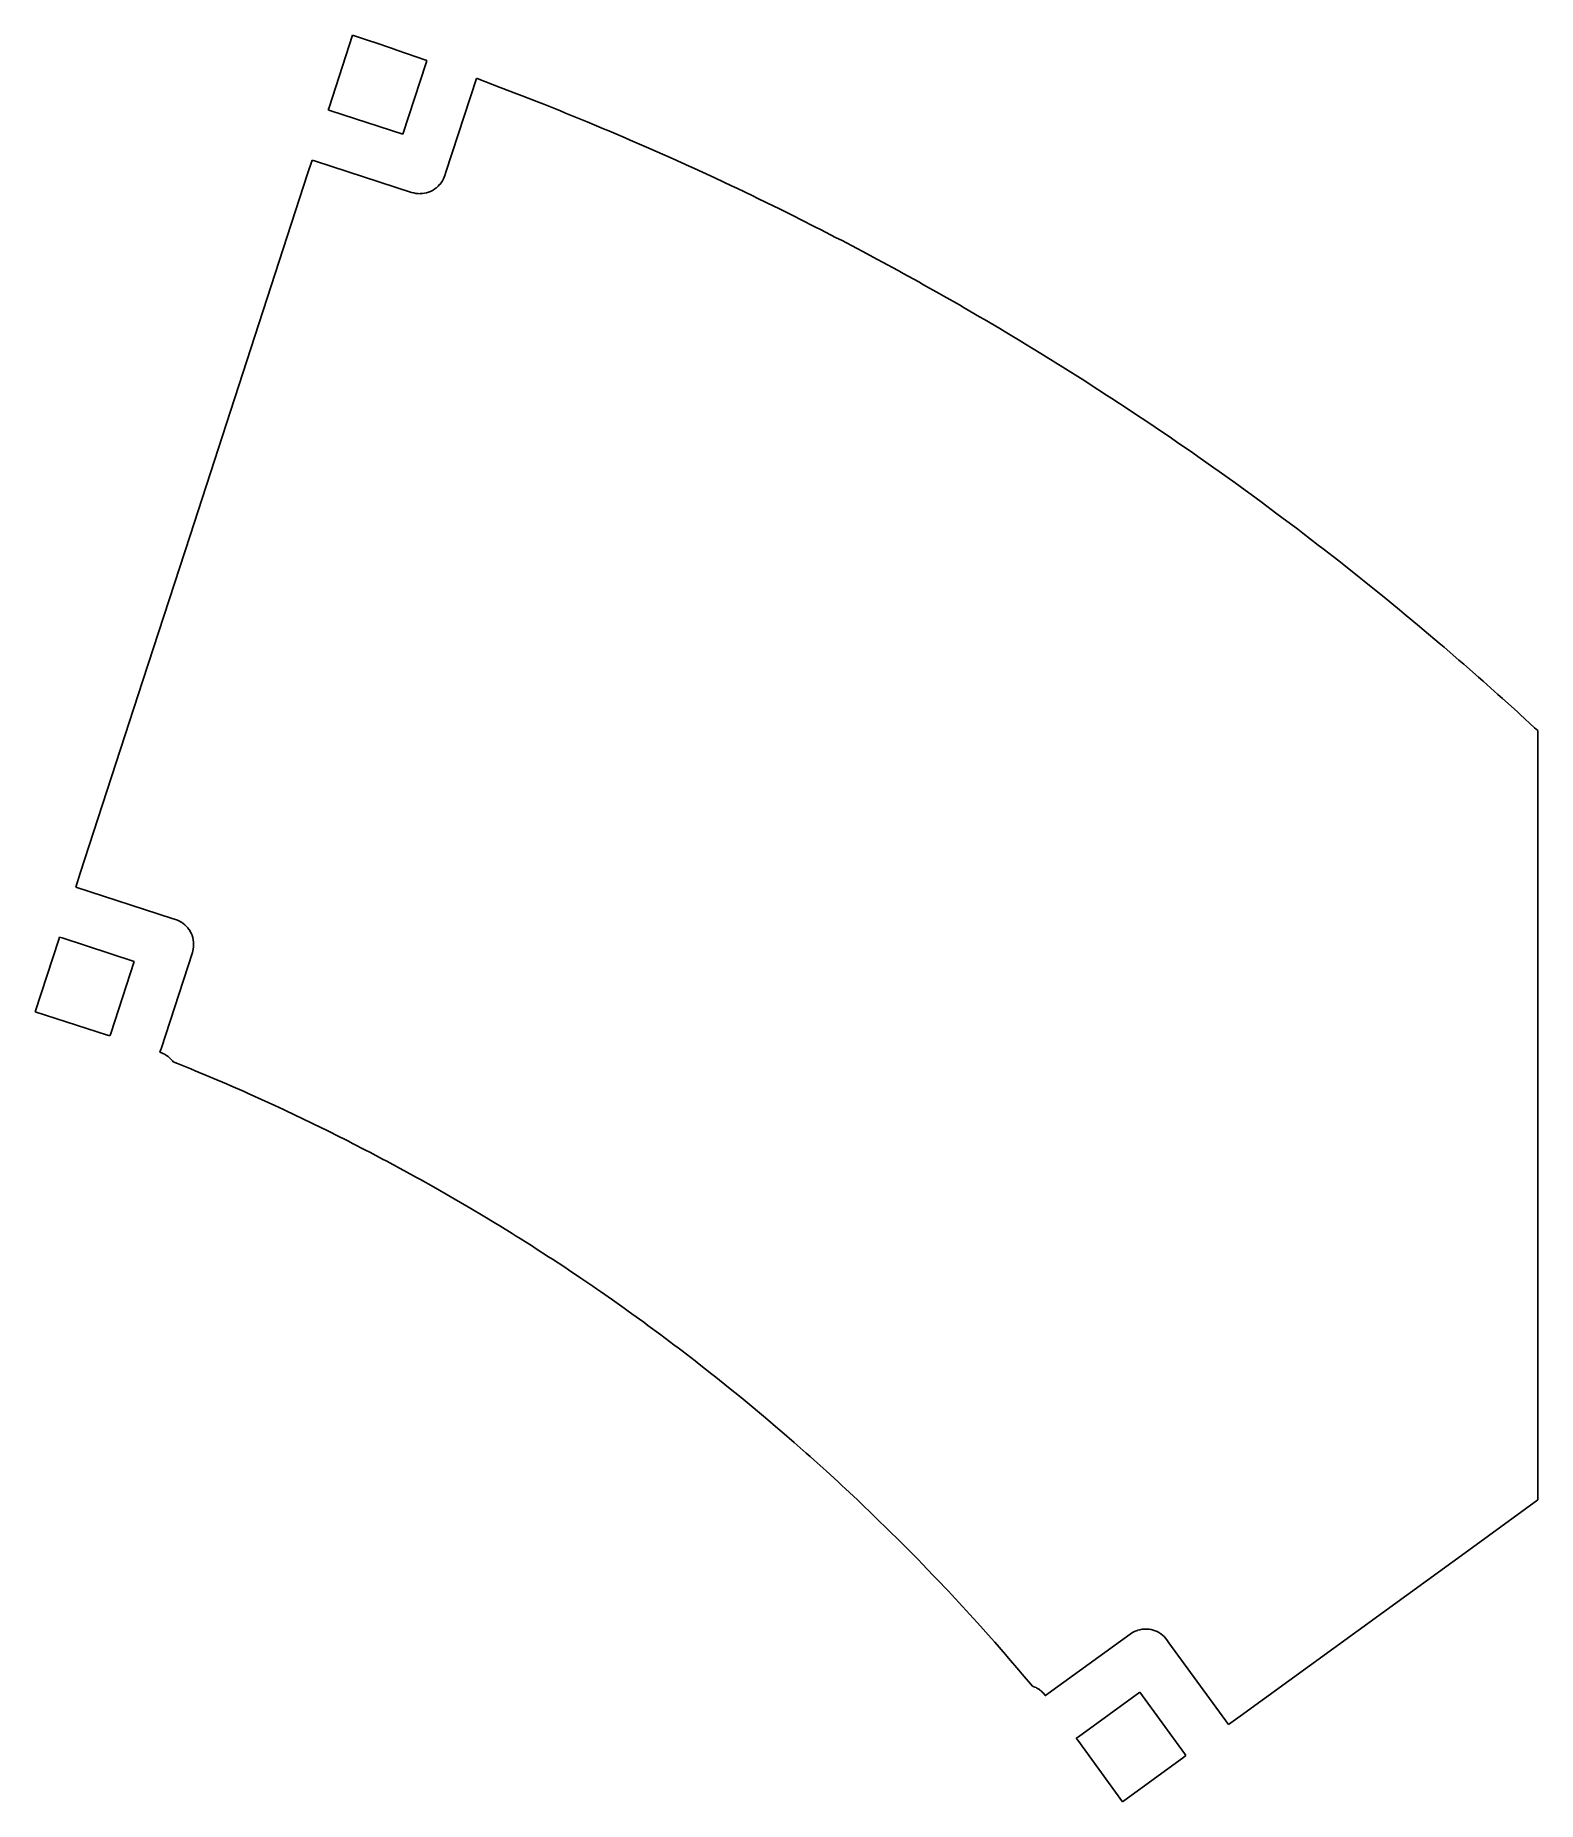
# Model space of a CAD drawing. Header units: millimetres. Extents: x -480 to -195, y 243 to 578.
import ezdxf

# ---------------------------------------------------------------- set-up
doc = ezdxf.new("R2010")
doc.units = ezdxf.units.MM
doc.layers.add('Mesh_cs001', color=7, linetype='CONTINUOUS')

msp = doc.modelspace()

# ---------------------------------------------------------------- linework, layer by layer
at = {"layer": 'Mesh_cs001'}
for p, q in [((-424.58, 564.56, 9.1), (-420.129, 578.258, 9.1)), ((-420.129, 578.258, 9.1), (-416.932, 577.206, 9.1)), ((-416.932, 577.206, 9.1), (-415.913, 576.871, 9.1)), ((-415.913, 576.871, 9.1), (-412.723, 575.796, 9.1)), ((-412.723, 575.796, 9.1), (-411.705, 575.453, 9.1)), ((-411.705, 575.453, 9.1), (-406.205, 573.546, 9.1)), ((-406.166, 573.014, 9.1), (-410.563, 559.483, 9.1)), ((-406.205, 573.546, 9.1), (-406.11, 573.513, 9.1)), ((-406.015, 573.48, 9.1), (-406.166, 573.014, 9.1)), ((-406.11, 573.513, 9.1), (-406.015, 573.48, 9.1)), ((-402.398, 552.252, 9.1), (-396.605, 570.079, 9.1)), ((-396.605, 570.079, 9.1), (-396.467, 570.027, 9.1)), ((-396.467, 570.027, 9.1), (-392.056, 568.37, 9.1)), ((-392.056, 568.37, 9.1), (-388.91, 567.164, 9.1)), ((-388.91, 567.164, 9.1), (-387.909, 566.777, 9.1)), ((-424.734, 564.087, 9.1), (-424.58, 564.56, 9.1)), ((-424.261, 563.934, 9.1), (-424.734, 564.087, 9.1)), ((-410.563, 559.483, 9.1), (-424.261, 563.934, 9.1)), ((-387.909, 566.777, 9.1), (-384.774, 565.549, 9.1)), ((-384.774, 565.549, 9.1), (-383.776, 565.155, 9.1)), ((-383.776, 565.155, 9.1), (-380.651, 563.904, 9.1)), ((-380.651, 563.904, 9.1), (-379.656, 563.502, 9.1)), ((-379.656, 563.502, 9.1), (-376.539, 562.229, 9.1)), ((-376.539, 562.229, 9.1), (-375.547, 561.82, 9.1)), ((-375.547, 561.82, 9.1), (-372.44, 560.523, 9.1)), ((-372.44, 560.523, 9.1), (-371.451, 560.107, 9.1)), ((-371.451, 560.107, 9.1), (-368.353, 558.788, 9.1)), ((-368.353, 558.788, 9.1), (-367.367, 558.365, 9.1)), ((-367.367, 558.365, 9.1), (-364.28, 557.023, 9.1)), ((-364.28, 557.023, 9.1), (-363.297, 556.593, 9.1)), ((-428.675, 551.957, 9.1), (-427.824, 554.577, 9.1)), ((-427.824, 554.577, 9.1), (-427.193, 554.372, 9.1)), ((-427.193, 554.372, 9.1), (-408.898, 548.427, 9.1)), ((-363.297, 556.593, 9.1), (-360.219, 555.229, 9.1)), ((-360.219, 555.229, 9.1), (-359.239, 554.792, 9.1)), ((-359.239, 554.792, 9.1), (-356.172, 553.405, 9.1)), ((-450.989, 483.282, 9.1), (-428.675, 551.957, 9.1)), ((-403.575, 549.907, 9.1), (-403.309, 550.243, 9.1)), ((-403.309, 550.243, 9.1), (-403.293, 550.264, 9.1)), ((-403.293, 550.264, 9.1), (-403.058, 550.622, 9.1)), ((-403.058, 550.622, 9.1), (-402.85, 551.008, 9.1)), ((-402.85, 551.008, 9.1), (-402.712, 551.322, 9.1)), ((-402.712, 551.322, 9.1), (-402.597, 551.638, 9.1)), ((-402.597, 551.638, 9.1), (-402.398, 552.252, 9.1)), ((-356.172, 553.405, 9.1), (-355.195, 552.96, 9.1)), ((-355.195, 552.96, 9.1), (-352.138, 551.551, 9.1)), ((-352.138, 551.551, 9.1), (-351.165, 551.1, 9.1)), ((-351.165, 551.1, 9.1), (-348.118, 549.668, 9.1)), ((-408.898, 548.427, 9.1), (-408.506, 548.318, 9.1)), ((-408.506, 548.318, 9.1), (-408.495, 548.315, 9.1)), ((-408.495, 548.315, 9.1), (-408.095, 548.238, 9.1)), ((-408.095, 548.238, 9.1), (-408.08, 548.236, 9.1)), ((-408.08, 548.236, 9.1), (-407.688, 548.194, 9.1)), ((-407.688, 548.194, 9.1), (-407.673, 548.193, 9.1)), ((-407.673, 548.193, 9.1), (-407.28, 548.183, 9.1)), ((-407.28, 548.183, 9.1), (-407.265, 548.184, 9.1)), ((-407.265, 548.184, 9.1), (-406.874, 548.206, 9.1)), ((-406.874, 548.206, 9.1), (-406.859, 548.208, 9.1)), ((-406.859, 548.208, 9.1), (-406.471, 548.261, 9.1)), ((-406.471, 548.261, 9.1), (-406.089, 548.346, 9.1)), ((-406.089, 548.346, 9.1), (-406.074, 548.349, 9.1)), ((-406.074, 548.349, 9.1), (-405.701, 548.464, 9.1)), ((-405.701, 548.464, 9.1), (-405.687, 548.468, 9.1)), ((-405.687, 548.468, 9.1), (-405.325, 548.613, 9.1)), ((-405.325, 548.613, 9.1), (-405.311, 548.619, 9.1)), ((-405.311, 548.619, 9.1), (-404.962, 548.791, 9.1)), ((-404.962, 548.791, 9.1), (-404.949, 548.798, 9.1)), ((-404.949, 548.798, 9.1), (-404.58, 549.022, 9.1)), ((-404.58, 549.022, 9.1), (-404.569, 549.029, 9.1)), ((-404.569, 549.029, 9.1), (-404.222, 549.284, 9.1)), ((-404.222, 549.284, 9.1), (-404.211, 549.293, 9.1)), ((-404.211, 549.293, 9.1), (-403.889, 549.577, 9.1)), ((-403.889, 549.577, 9.1), (-403.584, 549.897, 9.1)), ((-403.584, 549.897, 9.1), (-403.575, 549.907, 9.1)), ((-348.118, 549.668, 9.1), (-347.148, 549.21, 9.1)), ((-347.148, 549.21, 9.1), (-344.111, 547.756, 9.1)), ((-344.111, 547.756, 9.1), (-343.145, 547.29, 9.1)), ((-343.145, 547.29, 9.1), (-340.119, 545.815, 9.1)), ((-340.119, 545.815, 9.1), (-339.156, 545.342, 9.1)), ((-339.156, 545.342, 9.1), (-336.141, 543.844, 9.1)), ((-336.141, 543.844, 9.1), (-335.182, 543.364, 9.1)), ((-335.182, 543.364, 9.1), (-332.178, 541.845, 9.1)), ((-332.178, 541.845, 9.1), (-331.222, 541.358, 9.1)), ((-331.222, 541.358, 9.1), (-328.229, 539.817, 9.1)), ((-328.229, 539.817, 9.1), (-327.277, 539.323, 9.1)), ((-327.277, 539.323, 9.1), (-324.296, 537.76, 9.1)), ((-324.296, 537.76, 9.1), (-323.347, 537.259, 9.1)), ((-323.347, 537.259, 9.1), (-320.378, 535.674, 9.1)), ((-320.378, 535.674, 9.1), (-319.433, 535.166, 9.1)), ((-319.433, 535.166, 9.1), (-316.474, 533.56, 9.1)), ((-316.474, 533.56, 9.1), (-315.533, 533.045, 9.1)), ((-315.533, 533.045, 9.1), (-312.587, 531.417, 9.1)), ((-312.587, 531.417, 9.1), (-311.65, 530.896, 9.1)), ((-311.65, 530.896, 9.1), (-308.715, 529.246, 9.1)), ((-308.715, 529.246, 9.1), (-307.782, 528.718, 9.1)), ((-307.782, 528.718, 9.1), (-304.86, 527.047, 9.1)), ((-304.86, 527.047, 9.1), (-303.93, 526.512, 9.1)), ((-303.93, 526.512, 9.1), (-301.02, 524.82, 9.1)), ((-301.02, 524.82, 9.1), (-300.095, 524.278, 9.1)), ((-300.095, 524.278, 9.1), (-297.197, 522.565, 9.1)), ((-297.197, 522.565, 9.1), (-296.174, 521.955, 9.1)), ((-296.174, 521.955, 9.1), (-293.289, 520.221, 9.1)), ((-293.289, 520.221, 9.1), (-292.27, 519.603, 9.1)), ((-292.27, 519.603, 9.1), (-289.398, 517.847, 9.1)), ((-289.398, 517.847, 9.1), (-288.384, 517.221, 9.1)), ((-288.384, 517.221, 9.1), (-285.208, 515.246, 9.1)), ((-285.208, 515.246, 9.1), (-284.2, 514.611, 9.1)), ((-284.2, 514.611, 9.1), (-281.04, 512.611, 9.1)), ((-281.04, 512.611, 9.1), (-280.037, 511.968, 9.1)), ((-280.037, 511.968, 9.1), (-276.893, 509.942, 9.1)), ((-276.893, 509.942, 9.1), (-275.895, 509.291, 9.1)), ((-275.895, 509.291, 9.1), (-272.768, 507.24, 9.1)), ((-272.768, 507.24, 9.1), (-271.776, 506.581, 9.1)), ((-271.776, 506.581, 9.1), (-268.666, 504.504, 9.1)), ((-268.666, 504.504, 9.1), (-267.678, 503.837, 9.1)), ((-267.678, 503.837, 9.1), (-264.585, 501.736, 9.1)), ((-264.585, 501.736, 9.1), (-263.603, 501.061, 9.1)), ((-263.603, 501.061, 9.1), (-260.527, 498.934, 9.1)), ((-260.527, 498.934, 9.1), (-259.551, 498.251, 9.1)), ((-259.551, 498.251, 9.1), (-256.493, 496.099, 9.1)), ((-256.493, 496.099, 9.1), (-255.522, 495.409, 9.1)), ((-255.522, 495.409, 9.1), (-252.481, 493.232, 9.1)), ((-252.481, 493.232, 9.1), (-251.516, 492.534, 9.1)), ((-251.516, 492.534, 9.1), (-248.493, 490.333, 9.1)), ((-248.493, 490.333, 9.1), (-247.533, 489.626, 9.1)), ((-247.533, 489.626, 9.1), (-244.528, 487.401, 9.1)), ((-244.528, 487.401, 9.1), (-243.575, 486.687, 9.1)), ((-243.575, 486.687, 9.1), (-240.588, 484.438, 9.1)), ((-459.936, 455.745, 9.1), (-450.989, 483.282, 9.1)), ((-240.588, 484.438, 9.1), (-239.64, 483.716, 9.1)), ((-239.64, 483.716, 9.1), (-236.672, 481.442, 9.1)), ((-236.672, 481.442, 9.1), (-235.729, 480.713, 9.1)), ((-235.729, 480.713, 9.1), (-232.78, 478.415, 9.1)), ((-232.78, 478.415, 9.1), (-231.844, 477.678, 9.1)), ((-231.844, 477.678, 9.1), (-228.913, 475.357, 9.1)), ((-228.913, 475.357, 9.1), (-227.983, 474.612, 9.1)), ((-227.983, 474.612, 9.1), (-225.071, 472.267, 9.1)), ((-225.071, 472.267, 9.1), (-224.147, 471.515, 9.1)), ((-224.147, 471.515, 9.1), (-221.254, 469.146, 9.1)), ((-221.254, 469.146, 9.1), (-220.336, 468.387, 9.1)), ((-220.336, 468.387, 9.1), (-217.462, 465.995, 9.1)), ((-217.462, 465.995, 9.1), (-216.551, 465.228, 9.1)), ((-216.551, 465.228, 9.1), (-213.697, 462.813, 9.1)), ((-213.697, 462.813, 9.1), (-212.791, 462.038, 9.1)), ((-212.791, 462.038, 9.1), (-209.957, 459.6, 9.1)), ((-209.957, 459.6, 9.1), (-209.058, 458.819, 9.1)), ((-209.058, 458.819, 9.1), (-206.244, 456.358, 9.1)), ((-206.244, 456.358, 9.1), (-205.351, 455.569, 9.1)), ((-471.842, 419.104, 9.1), (-459.936, 455.745, 9.1)), ((-205.351, 455.569, 9.1), (-202.557, 453.085, 9.1)), ((-202.557, 453.085, 9.1), (-201.671, 452.289, 9.1)), ((-201.671, 452.289, 9.1), (-198.912, 449.797, 9.1)), ((-198.912, 449.797, 9.1), (-198.323, 449.26, 9.1)), ((-198.323, 449.26, 9.1), (-195.586, 446.748, 9.1)), ((-195.586, 446.748, 9.1), (-195, 446.208, 9.1)), ((-195, 446.208, 9.1), (-195, 349.217, 9.1)), ((-472.693, 416.483, 9.1), (-471.842, 419.104, 9.1)), ((-454.398, 410.539, 9.1), (-472.693, 416.483, 9.1)), ((-453.767, 410.334, 9.1), (-454.398, 410.539, 9.1)), ((-453.756, 410.33, 9.1), (-453.767, 410.334, 9.1)), ((-453.385, 410.193, 9.1), (-453.756, 410.33, 9.1)), ((-453.375, 410.188, 9.1), (-453.385, 410.193, 9.1)), ((-453.006, 410.015, 9.1), (-453.375, 410.188, 9.1)), ((-452.993, 410.008, 9.1), (-453.006, 410.015, 9.1)), ((-452.651, 409.812, 9.1), (-452.993, 410.008, 9.1)), ((-452.639, 409.804, 9.1), (-452.651, 409.812, 9.1)), ((-452.315, 409.581, 9.1), (-452.639, 409.804, 9.1)), ((-452.303, 409.572, 9.1), (-452.315, 409.581, 9.1)), ((-451.999, 409.324, 9.1), (-452.303, 409.572, 9.1)), ((-451.988, 409.313, 9.1), (-451.999, 409.324, 9.1)), ((-451.706, 409.042, 9.1), (-451.988, 409.313, 9.1)), ((-480.387, 392.802, 9.1), (-475.937, 406.501, 9.1)), ((-475.937, 406.501, 9.1), (-475.783, 406.973, 9.1)), ((-475.783, 406.973, 9.1), (-475.311, 406.819, 9.1)), ((-475.311, 406.819, 9.1), (-461.612, 402.369, 9.1)), ((-451.446, 408.749, 9.1), (-451.706, 409.042, 9.1)), ((-451.437, 408.738, 9.1), (-451.446, 408.749, 9.1)), ((-451.202, 408.426, 9.1), (-451.437, 408.738, 9.1)), ((-451.193, 408.414, 9.1), (-451.202, 408.426, 9.1)), ((-450.985, 408.084, 9.1), (-451.193, 408.414, 9.1)), ((-450.978, 408.071, 9.1), (-450.985, 408.084, 9.1)), ((-450.797, 407.727, 9.1), (-450.978, 408.071, 9.1)), ((-450.791, 407.713, 9.1), (-450.797, 407.727, 9.1)), ((-450.623, 407.315, 9.1), (-450.791, 407.713, 9.1)), ((-450.619, 407.303, 9.1), (-450.623, 407.315, 9.1)), ((-450.488, 406.892, 9.1), (-450.619, 407.303, 9.1)), ((-450.484, 406.88, 9.1), (-450.488, 406.892, 9.1)), ((-450.391, 406.46, 9.1), (-450.484, 406.88, 9.1)), ((-450.388, 406.447, 9.1), (-450.391, 406.46, 9.1)), ((-450.332, 406.021, 9.1), (-450.388, 406.447, 9.1)), ((-450.33, 406.008, 9.1), (-450.332, 406.021, 9.1)), ((-450.313, 405.58, 9.1), (-450.33, 406.008, 9.1)), ((-456.501, 385.738, 9.1), (-450.557, 404.034, 9.1)), ((-450.557, 404.034, 9.1), (-450.467, 404.343, 9.1)), ((-450.467, 404.343, 9.1), (-450.464, 404.356, 9.1)), ((-450.464, 404.356, 9.1), (-450.394, 404.679, 9.1)), ((-450.394, 404.679, 9.1), (-450.391, 404.692, 9.1)), ((-450.391, 404.692, 9.1), (-450.334, 405.115, 9.1)), ((-450.334, 405.115, 9.1), (-450.332, 405.127, 9.1)), ((-450.332, 405.127, 9.1), (-450.313, 405.554, 9.1)), ((-450.312, 405.567, 9.1), (-450.313, 405.58, 9.1)), ((-450.313, 405.554, 9.1), (-450.312, 405.567, 9.1)), ((-461.612, 402.369, 9.1), (-466.063, 388.67, 9.1)), ((-466.689, 388.351, 9.1), (-480.387, 392.802, 9.1)), ((-466.217, 388.198, 9.1), (-466.689, 388.351, 9.1)), ((-466.063, 388.67, 9.1), (-466.217, 388.198, 9.1)), ((-456.706, 385.108, 9.1), (-456.501, 385.738, 9.1)), ((-456.681, 385.098, 9.1), (-456.706, 385.108, 9.1)), ((-456.655, 385.089, 9.1), (-456.681, 385.098, 9.1)), ((-456.627, 385.079, 9.1), (-456.655, 385.089, 9.1)), ((-456.253, 384.933, 9.1), (-456.627, 385.079, 9.1)), ((-456.142, 384.885, 9.1), (-456.253, 384.933, 9.1)), ((-455.866, 384.74, 9.1), (-456.142, 384.885, 9.1)), ((-455.669, 384.634, 9.1), (-455.866, 384.74, 9.1)), ((-455.497, 384.52, 9.1), (-455.669, 384.634, 9.1)), ((-455.328, 384.409, 9.1), (-455.497, 384.52, 9.1)), ((-455.277, 384.37, 9.1), (-455.328, 384.409, 9.1)), ((-455.159, 384.278, 9.1), (-455.277, 384.37, 9.1)), ((-455.081, 384.218, 9.1), (-455.159, 384.278, 9.1)), ((-454.953, 384.106, 9.1), (-455.081, 384.218, 9.1)), ((-454.777, 383.948, 9.1), (-454.953, 384.106, 9.1)), ((-454.716, 383.885, 9.1), (-454.777, 383.948, 9.1)), ((-454.535, 383.696, 9.1), (-454.716, 383.885, 9.1)), ((-454.332, 383.452, 9.1), (-454.535, 383.696, 9.1)), ((-454.224, 383.315, 9.1), (-454.332, 383.452, 9.1)), ((-453.404, 382.982, 9.1), (-454.224, 383.315, 9.1)), ((-450.833, 381.937, 9.1), (-453.404, 382.982, 9.1)), ((-450.015, 381.596, 9.1), (-450.833, 381.937, 9.1)), ((-447.451, 380.528, 9.1), (-450.015, 381.596, 9.1)), ((-446.637, 380.18, 9.1), (-447.451, 380.528, 9.1)), ((-444.085, 379.09, 9.1), (-446.637, 380.18, 9.1)), ((-443.275, 378.735, 9.1), (-444.085, 379.09, 9.1)), ((-440.732, 377.622, 9.1), (-443.275, 378.735, 9.1)), ((-439.925, 377.261, 9.1), (-440.732, 377.622, 9.1)), ((-437.393, 376.125, 9.1), (-439.925, 377.261, 9.1)), ((-434.87, 374.968, 9.1), (-437.393, 376.125, 9.1)), ((-434.067, 374.599, 9.1), (-434.87, 374.968, 9.1)), ((-433.266, 374.223, 9.1), (-434.067, 374.599, 9.1)), ((-430.754, 373.043, 9.1), (-433.266, 374.223, 9.1)), ((-429.957, 372.659, 9.1), (-430.754, 373.043, 9.1)), ((-427.456, 371.457, 9.1), (-429.957, 372.659, 9.1)), ((-424.965, 370.233, 9.1), (-427.456, 371.457, 9.1)), ((-424.172, 369.843, 9.1), (-424.965, 370.233, 9.1)), ((-423.382, 369.446, 9.1), (-424.172, 369.843, 9.1)), ((-420.902, 368.199, 9.1), (-423.382, 369.446, 9.1)), ((-420.115, 367.795, 9.1), (-420.902, 368.199, 9.1)), ((-417.647, 366.527, 9.1), (-420.115, 367.795, 9.1)), ((-416.864, 366.116, 9.1), (-417.647, 366.527, 9.1)), ((-414.407, 364.826, 9.1), (-416.864, 366.116, 9.1)), ((-413.628, 364.408, 9.1), (-414.407, 364.826, 9.1)), ((-411.183, 363.097, 9.1), (-413.628, 364.408, 9.1)), ((-410.407, 362.672, 9.1), (-411.183, 363.097, 9.1)), ((-407.974, 361.338, 9.1), (-410.407, 362.672, 9.1)), ((-407.202, 360.907, 9.1), (-407.974, 361.338, 9.1)), ((-404.78, 359.552, 9.1), (-407.202, 360.907, 9.1)), ((-402.371, 358.176, 9.1), (-404.78, 359.552, 9.1)), ((-401.603, 357.737, 9.1), (-402.371, 358.176, 9.1)), ((-400.839, 357.292, 9.1), (-401.603, 357.737, 9.1)), ((-398.442, 355.895, 9.1), (-400.839, 357.292, 9.1)), ((-397.682, 355.443, 9.1), (-398.442, 355.895, 9.1)), ((-395.297, 354.024, 9.1), (-397.682, 355.443, 9.1)), ((-392.925, 352.585, 9.1), (-395.297, 354.024, 9.1)), ((-392.169, 352.126, 9.1), (-392.925, 352.585, 9.1)), ((-389.81, 350.666, 9.1), (-392.169, 352.126, 9.1)), ((-389.059, 350.2, 9.1), (-389.81, 350.666, 9.1)), ((-388.311, 349.728, 9.1), (-389.059, 350.2, 9.1)), ((-385.965, 348.247, 9.1), (-388.311, 349.728, 9.1)), ((-195, 349.217, 9.1), (-195, 323.976, 9.1)), ((-385.222, 347.768, 9.1), (-385.965, 348.247, 9.1)), ((-382.889, 346.266, 9.1), (-385.222, 347.768, 9.1)), ((-382.15, 345.781, 9.1), (-382.889, 346.266, 9.1)), ((-379.831, 344.258, 9.1), (-382.15, 345.781, 9.1)), ((-379.096, 343.767, 9.1), (-379.831, 344.258, 9.1)), ((-376.79, 342.224, 9.1), (-379.096, 343.767, 9.1)), ((-374.498, 340.66, 9.1), (-376.79, 342.224, 9.1)), ((-373.768, 340.162, 9.1), (-374.498, 340.66, 9.1)), ((-373.042, 339.658, 9.1), (-373.768, 340.162, 9.1)), ((-370.764, 338.074, 9.1), (-373.042, 339.658, 9.1)), ((-368.501, 336.47, 9.1), (-370.764, 338.074, 9.1)), ((-367.779, 335.959, 9.1), (-368.501, 336.47, 9.1)), ((-367.062, 335.442, 9.1), (-367.779, 335.959, 9.1)), ((-364.813, 333.818, 9.1), (-367.062, 335.442, 9.1)), ((-364.022, 333.236, 9.1), (-364.813, 333.818, 9.1)), ((-361.54, 331.409, 9.1), (-364.022, 333.236, 9.1)), ((-359.076, 329.557, 9.1), (-361.54, 331.409, 9.1)), ((-358.29, 328.967, 9.1), (-359.076, 329.557, 9.1)), ((-357.511, 328.37, 9.1), (-358.29, 328.967, 9.1)), ((-355.065, 326.494, 9.1), (-357.511, 328.37, 9.1)), ((-354.292, 325.889, 9.1), (-355.065, 326.494, 9.1)), ((-351.865, 323.989, 9.1), (-354.292, 325.889, 9.1)), ((-351.097, 323.376, 9.1), (-351.865, 323.989, 9.1)), ((-348.689, 321.453, 9.1), (-351.097, 323.376, 9.1)), ((-195, 323.976, 9.1), (-195, 300.074, 9.1)), ((-346.3, 319.506, 9.1), (-348.689, 321.453, 9.1)), ((-345.539, 318.886, 9.1), (-346.3, 319.506, 9.1)), ((-344.784, 318.258, 9.1), (-345.539, 318.886, 9.1)), ((-342.414, 316.288, 9.1), (-344.784, 318.258, 9.1)), ((-341.665, 315.652, 9.1), (-342.414, 316.288, 9.1)), ((-339.315, 313.659, 9.1), (-341.665, 315.652, 9.1)), ((-338.572, 313.016, 9.1), (-339.315, 313.659, 9.1)), ((-336.242, 311, 9.1), (-338.572, 313.016, 9.1)), ((-333.931, 308.961, 9.1), (-336.242, 311, 9.1)), ((-333.195, 308.311, 9.1), (-333.931, 308.961, 9.1)), ((-332.465, 307.654, 9.1), (-333.195, 308.311, 9.1)), ((-330.175, 305.592, 9.1), (-332.465, 307.654, 9.1)), ((-327.905, 303.508, 9.1), (-330.175, 305.592, 9.1)), ((-327.182, 302.844, 9.1), (-327.905, 303.508, 9.1)), ((-326.465, 302.173, 9.1), (-327.182, 302.844, 9.1)), ((-324.216, 300.066, 9.1), (-326.465, 302.173, 9.1)), ((-323.506, 299.388, 9.1), (-324.216, 300.066, 9.1)), ((-321.278, 297.26, 9.1), (-323.506, 299.388, 9.1)), ((-195, 300.074, 9.1), (-206.712, 291.565, 9.1)), ((-320.574, 296.575, 9.1), (-321.278, 297.26, 9.1)), ((-318.367, 294.425, 9.1), (-320.574, 296.575, 9.1)), ((-316.181, 292.253, 9.1), (-318.367, 294.425, 9.1)), ((-315.485, 291.561, 9.1), (-316.181, 292.253, 9.1)), ((-313.321, 289.368, 9.1), (-315.485, 291.561, 9.1)), ((-312.631, 288.669, 9.1), (-313.321, 289.368, 9.1)), ((-311.948, 287.964, 9.1), (-312.631, 288.669, 9.1)), ((-206.712, 291.565, 9.1), (-251.506, 259.02, 9.1)), ((-309.806, 285.75, 9.1), (-311.948, 287.964, 9.1)), ((-309.13, 285.038, 9.1), (-309.806, 285.75, 9.1)), ((-307.009, 282.803, 9.1), (-309.13, 285.038, 9.1)), ((-304.911, 280.547, 9.1), (-307.009, 282.803, 9.1)), ((-304.242, 279.828, 9.1), (-304.911, 280.547, 9.1)), ((-302.166, 277.552, 9.1), (-304.242, 279.828, 9.1)), ((-301.504, 276.827, 9.1), (-302.166, 277.552, 9.1)), ((-300.85, 276.095, 9.1), (-301.504, 276.827, 9.1)), ((-298.796, 273.798, 9.1), (-300.85, 276.095, 9.1)), ((-271.445, 275.158, 9.1), (-271.84, 274.967, 9.1)), ((-271.046, 275.308, 9.1), (-271.445, 275.158, 9.1)), ((-271.02, 275.317, 9.1), (-271.046, 275.308, 9.1)), ((-270.608, 275.432, 9.1), (-271.02, 275.317, 9.1)), ((-270.594, 275.434, 9.1), (-270.608, 275.432, 9.1)), ((-270.159, 275.514, 9.1), (-270.594, 275.434, 9.1)), ((-269.731, 275.555, 9.1), (-270.159, 275.514, 9.1)), ((-269.718, 275.555, 9.1), (-269.731, 275.555, 9.1)), ((-269.287, 275.558, 9.1), (-269.718, 275.555, 9.1)), ((-269.274, 275.557, 9.1), (-269.287, 275.558, 9.1)), ((-268.844, 275.521, 9.1), (-269.274, 275.557, 9.1)), ((-268.829, 275.519, 9.1), (-268.844, 275.521, 9.1)), ((-268.445, 275.454, 9.1), (-268.829, 275.519, 9.1)), ((-268.431, 275.451, 9.1), (-268.445, 275.454, 9.1)), ((-268.053, 275.354, 9.1), (-268.431, 275.451, 9.1)), ((-268.039, 275.35, 9.1), (-268.053, 275.354, 9.1)), ((-267.669, 275.223, 9.1), (-268.039, 275.35, 9.1)), ((-267.656, 275.218, 9.1), (-267.669, 275.223, 9.1)), ((-267.297, 275.061, 9.1), (-267.656, 275.218, 9.1)), ((-298.149, 273.06, 9.1), (-298.796, 273.798, 9.1)), ((-296.118, 270.744, 9.1), (-298.149, 273.06, 9.1)), ((-272.416, 274.607, 9.1), (-287.978, 263.299, 9.1)), ((-272.138, 274.794, 9.1), (-272.416, 274.607, 9.1)), ((-271.84, 274.967, 9.1), (-272.138, 274.794, 9.1)), ((-266.952, 274.876, 9.1), (-267.297, 275.061, 9.1)), ((-266.939, 274.869, 9.1), (-266.952, 274.876, 9.1)), ((-266.609, 274.657, 9.1), (-266.939, 274.869, 9.1)), ((-266.596, 274.649, 9.1), (-266.609, 274.657, 9.1)), ((-266.285, 274.409, 9.1), (-266.596, 274.649, 9.1)), ((-266.273, 274.4, 9.1), (-266.285, 274.409, 9.1)), ((-265.981, 274.136, 9.1), (-266.273, 274.4, 9.1)), ((-265.97, 274.126, 9.1), (-265.981, 274.136, 9.1)), ((-265.692, 273.828, 9.1), (-265.97, 274.126, 9.1)), ((-265.684, 273.819, 9.1), (-265.692, 273.828, 9.1)), ((-265.432, 273.5, 9.1), (-265.684, 273.819, 9.1)), ((-265.042, 272.964, 9.1), (-265.432, 273.5, 9.1)), ((-253.735, 257.401, 9.1), (-265.042, 272.964, 9.1)), ((-295.494, 270.018, 9.1), (-296.118, 270.744, 9.1)), ((-293.537, 267.741, 9.1), (-295.494, 270.018, 9.1)), ((-292.921, 267.01, 9.1), (-293.537, 267.741, 9.1)), ((-290.987, 264.717, 9.1), (-292.921, 267.01, 9.1)), ((-290.823, 264.656, 9.1), (-290.987, 264.717, 9.1)), ((-290.528, 264.539, 9.1), (-290.823, 264.656, 9.1)), ((-290.292, 264.425, 9.1), (-290.528, 264.539, 9.1)), ((-290.214, 264.386, 9.1), (-290.292, 264.425, 9.1)), ((-290.009, 264.267, 9.1), (-290.214, 264.386, 9.1)), ((-289.864, 264.181, 9.1), (-290.009, 264.267, 9.1)), ((-289.782, 264.125, 9.1), (-289.864, 264.181, 9.1)), ((-289.657, 264.041, 9.1), (-289.782, 264.125, 9.1)), ((-289.606, 264.004, 9.1), (-289.657, 264.041, 9.1)), ((-289.447, 263.877, 9.1), (-289.606, 264.004, 9.1)), ((-289.285, 263.749, 9.1), (-289.447, 263.877, 9.1)), ((-289.124, 263.594, 9.1), (-289.285, 263.749, 9.1)), ((-288.899, 263.376, 9.1), (-289.124, 263.594, 9.1)), ((-288.714, 263.151, 9.1), (-288.899, 263.376, 9.1)), ((-288.548, 262.952, 9.1), (-288.714, 263.151, 9.1)), ((-288.532, 262.931, 9.1), (-288.548, 262.952, 9.1)), ((-288.515, 262.91, 9.1), (-288.532, 262.931, 9.1)), ((-287.978, 263.299, 9.1), (-288.515, 262.91, 9.1)), ((-282.235, 255.111, 9.1), (-270.583, 263.577, 9.1)), ((-270.583, 263.577, 9.1), (-262.117, 251.925, 9.1)), ((-251.506, 259.02, 9.1), (-253.735, 257.401, 9.1)), ((-282.637, 254.819, 9.1), (-282.235, 255.111, 9.1)), ((-282.345, 254.418, 9.1), (-282.637, 254.819, 9.1)), ((-273.879, 242.765, 9.1), (-282.345, 254.418, 9.1)), ((-262.117, 251.925, 9.1), (-261.825, 251.523, 9.1)), ((-262.227, 251.231, 9.1), (-273.879, 242.765, 9.1)), ((-261.825, 251.523, 9.1), (-262.227, 251.231, 9.1))]:
    msp.add_line(p, q, dxfattribs=at)

doc.saveas('drawing.dxf')
